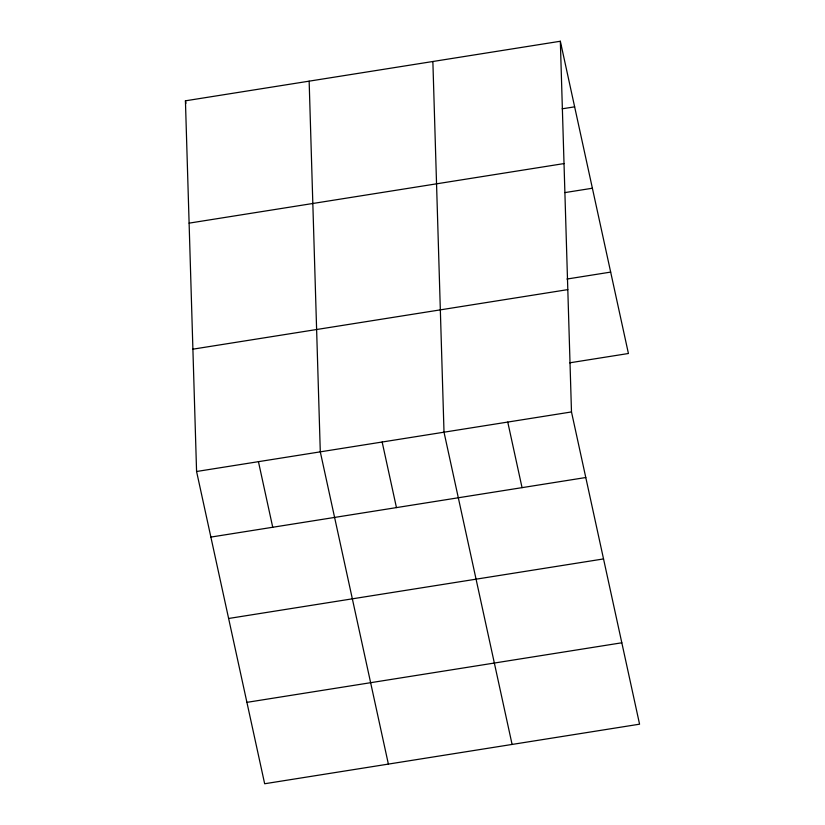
<?xml version="1.0" encoding="UTF-8"?>
<svg xmlns="http://www.w3.org/2000/svg" width="825" height="825" viewBox="0 0 825 825"><rect width="100%" height="100%" fill="white"/><g stroke="black" fill="none" stroke-linecap="round" stroke-linejoin="round"><path stroke-width="1.24" d="M560.34 41.25L571.488 411.943L639.571 724.185L264.66 783.75L196.577 471.498L185.429 100.815L560.34 41.25L628.423 353.502L569.683 362.825M562.145 108.817L574.643 106.837M189.111 223.142L564.022 163.577M564.898 192.596L592.391 188.234M566.94 279.046L610.675 272.095M192.895 349.171L567.817 289.616M196.577 471.498L571.488 411.943M210.87 537.085L585.791 477.52M228.628 618.482L603.539 558.927M246.912 702.353L621.823 642.788M507.757 422.07L522.05 487.647M512.098 744.439L444.015 432.197L432.867 61.504M382.161 442.025L396.454 507.602M388.379 764.094L320.296 451.842L309.148 81.159M185.429 100.815L185.965 103.29M258.442 461.67L272.735 527.257"/></g></svg>
